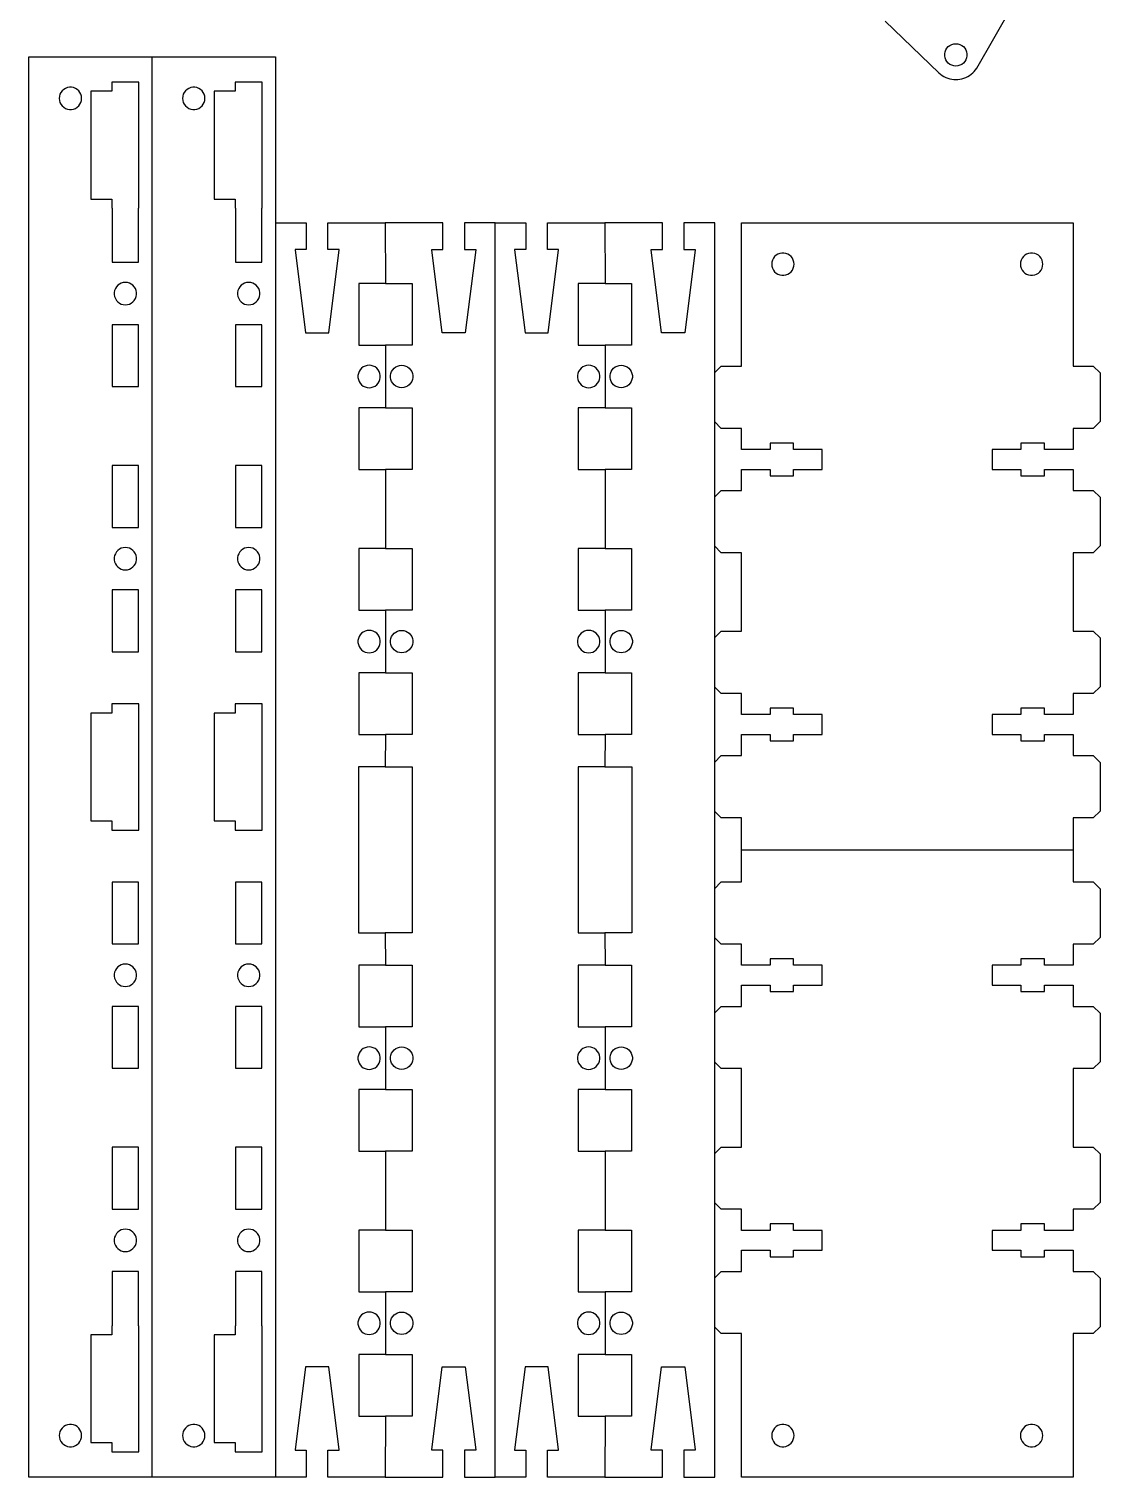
# Model space of a CAD drawing. Extents: x -110 to 790, y -991 to -449.
# Drawn here: x 531.8 to 790.2, y -991 to -641.6 of the extents above; entities that cross this region are included whole.
import ezdxf

# ---------------------------------------------------------------- set-up
doc = ezdxf.new("R2010")
doc.units = 0
doc.layers.add('Layer_1', color=7, linetype='CONTINUOUS')

msp = doc.modelspace()

# ---------------------------------------------------------------- linework, layer by layer
at = {"layer": 'Layer_1', "color": 7}
for points in [[(738.329799, -639.732498), (751.329798, -652.232499), (751.706799, -652.558099), (752.109799, -652.850997), (752.536798, -653.109098), (752.982799, -653.330699), (753.445799, -653.514098), (753.922797, -653.658198), (754.410799, -653.761799), (754.904798, -653.824198), (755.402798, -653.845111), (755.900799, -653.824187), (756.394798, -653.761799), (756.882797, -653.658198), (757.359798, -653.514098), (757.822798, -653.330699), (758.268799, -653.109098), (758.695798, -652.850997), (759.098798, -652.558099), (759.475799, -652.232499), (759.824797, -651.876399), (760.141798, -651.492498), (760.426797, -651.083298), (768.999799, -636.245107)], [(755.898798, -645.241098), (756.377797, -645.377397), (756.823799, -645.599498), (757.2218, -645.899799), (757.557799, -646.267997), (757.819798, -646.691599), (757.999799, -647.156199), (758.090799, -647.645998), (758.090799, -648.1442), (757.999799, -648.633999), (757.819798, -649.098599), (757.557799, -649.522197), (757.2218, -649.890399), (756.823799, -650.1907), (756.377797, -650.412798), (755.898798, -650.5491), (755.402798, -650.595099), (754.906799, -650.5491), (754.4278, -650.412798), (753.981798, -650.1907), (753.583797, -649.890399), (753.247798, -649.522197), (752.985799, -649.098599), (752.805798, -648.633999), (752.714798, -648.1442), (752.714798, -647.645998), (752.805798, -647.156199), (752.985799, -646.691599), (753.247798, -646.267997), (753.583797, -645.899799), (753.981798, -645.599498), (754.4278, -645.377397), (754.906799, -645.241098), (755.402798, -645.195099), (755.898798, -645.241098)], [(531.839602, -648.385319), (561.589606, -648.385319)], [(561.589606, -990.985317), (531.839602, -990.985317), (531.839602, -648.385319)], [(561.588762, -648.385435), (591.338762, -648.385435), (591.338762, -990.985432), (561.588762, -990.985432), (561.588762, -648.385435)], [(542.088699, -661.073324), (542.578496, -660.982308), (543.043118, -660.802306), (543.466706, -660.54032), (543.834893, -660.204306), (544.135205, -659.806316), (544.357314, -659.36032), (544.493599, -658.881304), (544.539602, -658.385327), (544.493599, -657.889322), (544.357314, -657.410306), (544.135205, -656.96431), (543.834893, -656.56632), (543.466706, -656.230306), (543.043118, -655.96832), (542.578496, -655.788318), (542.088699, -655.69733), (541.590492, -655.69733), (541.100696, -655.788318), (540.636101, -655.96832), (540.212514, -656.230306), (539.844299, -656.56632), (539.544014, -656.96431), (539.321905, -657.410306), (539.185592, -657.889322), (539.139618, -658.385327), (539.185592, -658.881304), (539.321905, -659.36032), (539.544014, -659.806316), (539.844299, -660.204306), (540.212514, -660.54032), (540.636101, -660.802306), (541.100696, -660.982308), (541.590492, -661.073324), (542.088699, -661.073324)], [(558.289609, -697.93532), (558.289609, -684.901318), (558.339591, -684.901318), (558.339591, -654.469324), (551.839618, -654.469324), (551.839618, -656.685305), (546.789618, -656.685305), (546.789618, -682.685318), (551.839618, -682.685318), (551.839618, -684.901318), (551.8896, -684.901318), (551.8896, -697.93532), (558.289609, -697.93532)], [(571.837862, -661.073435), (572.327662, -660.982435), (572.792262, -660.802433), (573.215862, -660.540435), (573.584062, -660.204436), (573.884362, -659.806435), (574.106462, -659.360436), (574.242762, -658.881434), (574.288762, -658.385434), (574.242762, -657.889434), (574.106462, -657.410436), (573.884362, -656.964434), (573.584062, -656.566436), (573.215862, -656.230433), (572.792262, -655.968435), (572.327662, -655.788434), (571.837862, -655.697434), (571.339662, -655.697434), (570.849862, -655.788434), (570.385262, -655.968435), (569.961662, -656.230433), (569.593462, -656.566436), (569.293162, -656.964434), (569.071062, -657.410436), (568.934762, -657.889434), (568.888762, -658.385434), (568.934762, -658.881434), (569.071062, -659.360436), (569.293162, -659.806435), (569.593462, -660.204436), (569.961662, -660.540435), (570.385262, -660.802433), (570.849862, -660.982435), (571.339662, -661.073435), (571.837862, -661.073435)], [(588.038762, -697.935436), (588.038762, -684.901434), (588.088762, -684.901434), (588.088762, -654.469435), (581.588762, -654.469435), (581.588762, -656.685435), (576.538772, -656.685435), (576.538772, -682.685434), (581.588762, -682.685434), (581.588762, -684.901434), (581.638762, -684.901434), (581.638762, -697.935436), (588.038762, -697.935436)], [(591.337436, -688.383331), (598.737444, -688.383331), (598.737444, -694.833331), (596.037452, -694.833331), (596.037452, -694.933331), (598.537433, -714.933333), (604.137428, -714.933333), (606.637437, -694.933331), (606.637437, -694.833331), (603.937445, -694.833331), (603.937445, -688.383331), (617.837426, -688.383331)], [(644.286248, -688.384316), (636.88624, -688.384316), (636.88624, -694.834316), (639.586232, -694.834316), (639.586232, -694.934316), (637.086251, -714.934318), (631.486257, -714.934318), (628.986248, -694.934316), (628.986248, -694.834316), (631.68624, -694.834316), (631.68624, -688.384316), (617.786259, -688.384316), (617.83624, -703.034316), (624.23625, -703.034316)], [(656.885464, -984.53428), (659.585456, -984.53428), (659.585456, -984.434289), (657.085447, -964.434301), (651.485452, -964.434301), (648.985471, -984.434289), (648.985471, -984.53428), (651.685463, -984.53428), (651.685463, -990.9843), (644.285455, -990.9843), (644.285455, -688.38429), (651.685463, -688.38429), (651.685463, -694.83429), (648.985471, -694.83429), (648.985471, -694.934289), (651.485452, -714.934292), (657.085447, -714.934292), (659.585456, -694.934289), (659.585456, -694.83429), (656.885464, -694.83429), (656.885464, -688.38429), (670.785445, -688.38429)], [(684.634402, -984.535297), (681.93441, -984.535297), (681.93441, -984.435306), (684.43442, -964.435318), (690.034414, -964.435318), (692.534395, -984.435306), (692.534395, -984.535297), (689.834403, -984.535297), (689.834403, -990.985317), (697.234411, -990.985317), (697.234411, -688.385307), (689.834403, -688.385307), (689.834403, -694.835306), (692.534395, -694.835306), (692.534395, -694.935306), (690.034414, -714.935309), (684.43442, -714.935309), (681.93441, -694.935306), (681.93441, -694.835306), (684.634402, -694.835306), (684.634402, -688.385307), (670.734422, -688.385307), (670.784403, -703.035307), (677.184413, -703.035307)], [(697.182256, -724.616583), (698.807264, -722.991585), (703.682257, -722.991585), (703.682257, -688.391583), (783.682267, -688.391583), (783.682267, -722.991585), (788.55726, -722.991585), (790.182268, -724.616583), (790.182268, -736.366584), (788.55726, -737.991583), (783.682267, -737.991583), (783.682267, -743.091584), (776.782272, -743.091584), (776.782272, -741.541583), (771.082258, -741.541583), (771.082258, -743.091584), (764.182263, -743.091584), (764.182263, -747.891583), (771.082258, -747.891583), (771.082258, -749.441584), (776.782272, -749.441584), (776.782272, -747.891583), (783.682267, -747.891583), (783.682267, -752.991584), (788.55726, -752.991584), (790.182268, -754.616583), (790.182268, -766.366583), (788.55726, -767.991585), (783.682267, -767.991585), (783.682267, -786.943583), (788.55726, -786.943583), (790.182268, -788.568585), (790.182268, -800.318578), (788.55726, -801.94358), (783.682267, -801.94358), (783.682267, -807.043578), (776.782272, -807.043578), (776.782272, -805.49358), (771.082258, -805.49358), (771.082258, -807.043578), (764.182263, -807.043578), (764.182263, -811.84358), (771.082258, -811.84358), (771.082258, -813.393578), (776.782272, -813.393578), (776.782272, -811.84358), (783.682267, -811.84358), (783.682267, -816.943578), (788.55726, -816.943578), (790.182268, -818.56858), (790.182268, -830.31858), (788.55726, -831.943579), (783.682267, -831.943579), (783.682267, -839.691578)], [(713.931355, -701.079583), (714.421152, -700.988583), (714.885774, -700.808582), (715.309361, -700.546584), (715.677548, -700.210584), (715.977861, -699.812583), (716.19997, -699.366585), (716.336255, -698.887583), (716.382257, -698.391583), (716.336255, -697.895583), (716.19997, -697.416584), (715.977861, -696.970583), (715.677548, -696.572585), (715.309361, -696.236582), (714.885774, -695.974584), (714.421152, -695.794583), (713.931355, -695.703583), (713.433176, -695.703583), (712.943351, -695.794583), (712.478757, -695.974584), (712.05517, -696.236582), (711.686954, -696.572585), (711.38667, -696.970583), (711.164561, -697.416584), (711.028276, -697.895583), (710.982274, -698.391583), (711.028276, -698.887583), (711.164561, -699.366585), (711.38667, -699.812583), (711.686954, -700.210584), (712.05517, -700.546584), (712.478757, -700.808582), (712.943351, -700.988583), (713.433176, -701.079583), (713.931355, -701.079583)], [(773.931348, -701.079583), (774.421173, -700.988583), (774.885767, -700.808582), (775.309354, -700.546584), (775.67757, -700.210584), (775.977854, -699.812583), (776.199963, -699.366585), (776.336248, -698.887583), (776.38225, -698.391583), (776.336248, -697.895583), (776.199963, -697.416584), (775.977854, -696.970583), (775.67757, -696.572585), (775.309354, -696.236582), (774.885767, -695.974584), (774.421173, -695.794583), (773.931348, -695.703583), (773.433169, -695.703583), (772.943372, -695.794583), (772.47875, -695.974584), (772.055163, -696.236582), (771.686976, -696.572585), (771.386663, -696.970583), (771.164554, -697.416584), (771.028269, -697.895583), (770.982267, -698.391583), (771.028269, -698.887583), (771.164554, -699.366585), (771.386663, -699.812583), (771.686976, -700.210584), (772.055163, -700.546584), (772.47875, -700.808582), (772.943372, -700.988583), (773.433169, -701.079583), (773.931348, -701.079583)], [(555.585723, -708.139318), (556.064936, -708.003318), (556.51096, -707.78132), (556.908583, -707.480318), (557.24423, -707.11232), (557.506527, -706.688318), (557.686529, -706.224319), (557.778082, -705.734319), (557.778082, -705.236319), (557.686529, -704.746319), (557.506527, -704.28232), (557.24423, -703.858321), (556.908583, -703.49032), (556.51096, -703.189318), (556.064936, -702.96732), (555.585723, -702.83132), (555.089604, -702.78532), (554.593486, -702.83132), (554.114273, -702.96732), (553.668249, -703.189318), (553.270626, -703.49032), (552.934979, -703.858321), (552.672682, -704.28232), (552.49268, -704.746319), (552.401127, -705.236319), (552.401127, -705.734319), (552.49268, -706.224319), (552.672682, -706.688318), (552.934979, -707.11232), (553.270626, -707.480318), (553.668249, -707.78132), (554.114273, -708.003318), (554.593486, -708.139318), (555.089604, -708.185318), (555.585723, -708.139318)], [(585.334871, -708.139434), (585.814104, -708.003434), (586.260122, -707.781435), (586.657732, -707.480434), (586.993392, -707.112436), (587.255692, -706.688434), (587.435682, -706.224435), (587.527242, -705.734435), (587.527242, -705.236434), (587.435682, -704.746434), (587.255692, -704.282436), (586.993392, -703.858436), (586.657732, -703.490435), (586.260122, -703.189434), (585.814104, -702.967435), (585.334871, -702.831435), (584.838762, -702.785436), (584.342653, -702.831435), (583.86342, -702.967435), (583.417402, -703.189434), (583.019792, -703.490435), (582.684132, -703.858436), (582.421832, -704.282436), (582.241842, -704.746434), (582.150282, -705.236434), (582.150282, -705.734435), (582.241842, -706.224435), (582.421832, -706.688434), (582.684132, -707.112436), (583.019792, -707.480434), (583.417402, -707.781435), (583.86342, -708.003434), (584.342653, -708.139434), (584.838762, -708.185434), (585.334871, -708.139434)], [(617.787444, -703.033331), (611.387434, -703.033331), (611.387434, -717.933333), (617.787444, -717.933333)], [(624.23625, -703.034316), (624.23625, -717.934318), (617.83624, -717.934318), (617.83624, -733.034316), (624.23625, -733.034316)], [(670.735463, -703.03429), (664.335453, -703.03429), (664.335453, -717.934291), (670.735463, -717.934291)], [(677.184413, -703.035307), (677.184413, -717.935308), (670.784403, -717.935308), (670.784403, -733.035306), (677.184413, -733.035306)], [(558.289609, -727.935319), (558.289609, -713.035318), (551.8896, -713.035318), (551.8896, -727.935319), (558.289609, -727.935319)], [(588.038762, -727.935435), (588.038762, -713.035434), (581.638762, -713.035434), (581.638762, -727.935435), (588.038762, -727.935435)], [(614.383562, -728.137331), (614.862775, -728.001331), (615.308799, -727.779332), (615.706422, -727.478331), (616.042069, -727.110333), (616.304366, -726.686331), (616.484368, -726.222332), (616.575921, -725.732332), (616.575921, -725.234331), (616.484368, -724.744331), (616.304366, -724.280333), (616.042069, -723.856333), (615.706422, -723.488332), (615.308799, -723.187331), (614.862775, -722.965332), (614.383562, -722.829332), (613.887444, -722.783333), (613.391325, -722.829332), (612.912112, -722.965332), (612.466088, -723.187331), (612.068465, -723.488332), (611.73279, -723.856333), (611.470521, -724.280333), (611.290519, -724.744331), (611.198966, -725.234331), (611.198966, -725.732332), (611.290519, -726.222332), (611.470521, -726.686331), (611.73279, -727.110333), (612.068465, -727.478331), (612.466088, -727.779332), (612.912112, -728.001331), (613.391325, -728.137331), (613.887444, -728.18333), (614.383562, -728.137331)], [(621.240123, -728.138316), (620.760909, -728.002316), (620.314885, -727.780317), (619.917262, -727.479316), (619.581616, -727.111318), (619.319318, -726.687316), (619.139317, -726.223317), (619.047764, -725.733317), (619.047764, -725.235316), (619.139317, -724.745316), (619.319318, -724.281318), (619.581616, -723.857318), (619.917262, -723.489317), (620.314885, -723.188316), (620.760909, -722.966317), (621.240123, -722.830317), (621.736241, -722.784318), (622.23236, -722.830317), (622.711573, -722.966317), (623.157597, -723.188316), (623.55522, -723.489317), (623.890895, -723.857318), (624.153164, -724.281318), (624.333165, -724.745316), (624.424718, -725.235316), (624.424718, -725.733317), (624.333165, -726.223317), (624.153164, -726.687316), (623.890895, -727.111318), (623.55522, -727.479316), (623.157597, -727.780317), (622.711573, -728.002316), (622.23236, -728.138316), (621.736241, -728.184315), (621.240123, -728.138316)], [(667.331581, -728.13829), (667.810794, -728.00229), (668.256818, -727.780291), (668.654441, -727.47929), (668.990088, -727.111292), (669.252385, -726.687289), (669.432387, -726.223291), (669.52394, -725.733291), (669.52394, -725.23529), (669.432387, -724.74529), (669.252385, -724.281291), (668.990088, -723.857292), (668.654441, -723.489291), (668.256818, -723.18829), (667.810794, -722.966291), (667.331581, -722.830291), (666.835463, -722.784292), (666.339344, -722.830291), (665.860131, -722.966291), (665.414107, -723.18829), (665.016484, -723.489291), (664.680809, -723.857292), (664.41854, -724.281291), (664.238538, -724.74529), (664.146985, -725.23529), (664.146985, -725.733291), (664.238538, -726.223291), (664.41854, -726.687289), (664.680809, -727.111292), (665.016484, -727.47929), (665.414107, -727.780291), (665.860131, -728.00229), (666.339344, -728.13829), (666.835463, -728.184289), (667.331581, -728.13829)], [(674.188285, -728.139307), (673.709072, -728.003307), (673.263048, -727.781308), (672.865425, -727.480306), (672.529778, -727.112308), (672.267481, -726.688306), (672.08748, -726.224308), (671.995927, -725.734308), (671.995927, -725.236307), (672.08748, -724.746307), (672.267481, -724.282308), (672.529778, -723.858309), (672.865425, -723.490308), (673.263048, -723.189307), (673.709072, -722.967308), (674.188285, -722.831308), (674.684404, -722.785308), (675.180522, -722.831308), (675.659736, -722.967308), (676.10576, -723.189307), (676.503382, -723.490308), (676.839058, -723.858309), (677.101327, -724.282308), (677.281328, -724.746307), (677.372881, -725.236307), (677.372881, -725.734308), (677.281328, -726.224308), (677.101327, -726.688306), (676.839058, -727.112308), (676.503382, -727.480306), (676.10576, -727.781308), (675.659736, -728.003307), (675.180522, -728.139307), (674.684404, -728.185306), (674.188285, -728.139307)], [(617.787444, -733.033331), (611.387434, -733.033331), (611.387434, -747.933332), (617.787444, -747.933332)], [(624.23625, -733.034316), (624.23625, -747.934317), (617.83624, -747.934317), (617.83624, -766.986318), (624.23625, -766.986318), (624.23625, -781.886316), (617.83624, -781.886316), (617.83624, -796.986317), (624.23625, -796.986317)], [(670.735463, -733.034289), (664.335453, -733.034289), (664.335453, -747.934291), (670.735463, -747.934291)], [(677.184413, -733.035306), (677.184413, -747.935307), (670.784403, -747.935307), (670.784403, -766.987308), (677.184413, -766.987308), (677.184413, -781.887307), (670.784403, -781.887307), (670.784403, -796.987308), (677.184413, -796.987308)], [(697.182256, -754.616583), (698.807264, -752.991584), (703.682257, -752.991584), (703.682257, -747.891583), (710.582252, -747.891583), (710.582252, -749.441584), (716.282266, -749.441584), (716.282266, -747.891583), (723.182261, -747.891583), (723.182261, -743.091584), (716.282266, -743.091584), (716.282266, -741.541583), (710.582252, -741.541583), (710.582252, -743.091584), (703.682257, -743.091584), (703.682257, -737.991583), (698.807264, -737.991583), (697.182256, -736.366584)], [(558.289609, -761.887319), (558.289609, -746.98732), (551.8896, -746.98732), (551.8896, -761.887319), (558.289609, -761.887319)], [(588.038762, -761.887434), (588.038762, -746.987436), (581.638762, -746.987436), (581.638762, -761.887434), (588.038762, -761.887434)], [(555.585723, -772.09132), (556.064936, -771.955018), (556.51096, -771.73292), (556.908583, -771.432619), (557.24423, -771.06442), (557.506527, -770.640819), (557.686529, -770.176219), (557.778082, -769.68642), (557.778082, -769.188218), (557.686529, -768.698419), (557.506527, -768.233819), (557.24423, -767.810218), (556.908583, -767.442019), (556.51096, -767.141718), (556.064936, -766.91962), (555.585723, -766.783318), (555.089604, -766.737319), (554.593486, -766.783318), (554.114273, -766.91962), (553.668249, -767.141718), (553.270626, -767.442019), (552.934979, -767.810218), (552.672682, -768.233819), (552.49268, -768.698419), (552.401127, -769.188218), (552.401127, -769.68642), (552.49268, -770.176219), (552.672682, -770.640819), (552.934979, -771.06442), (553.270626, -771.432619), (553.668249, -771.73292), (554.114273, -771.955018), (554.593486, -772.09132), (555.089604, -772.137319), (555.585723, -772.09132)], [(585.334871, -772.091436), (585.814104, -771.955134), (586.260122, -771.733036), (586.657732, -771.432735), (586.993392, -771.064536), (587.255692, -770.640935), (587.435682, -770.176335), (587.527242, -769.686535), (587.527242, -769.188334), (587.435682, -768.698535), (587.255692, -768.233935), (586.993392, -767.810333), (586.657732, -767.442135), (586.260122, -767.141834), (585.814104, -766.919736), (585.334871, -766.783434), (584.838762, -766.737435), (584.342653, -766.783434), (583.86342, -766.919736), (583.417402, -767.141834), (583.019792, -767.442135), (582.684132, -767.810333), (582.421832, -768.233935), (582.241842, -768.698535), (582.150282, -769.188334), (582.150282, -769.686535), (582.241842, -770.176335), (582.421832, -770.640935), (582.684132, -771.064536), (583.019792, -771.432735), (583.417402, -771.733036), (583.86342, -771.955134), (584.342653, -772.091436), (584.838762, -772.137435), (585.334871, -772.091436)], [(617.787444, -766.985333), (611.387434, -766.985333), (611.387434, -781.885331), (617.787444, -781.885331)], [(670.735463, -766.986292), (664.335453, -766.986292), (664.335453, -781.88629), (670.735463, -781.88629)], [(697.182256, -788.568585), (698.807264, -786.943583), (703.682257, -786.943583), (703.682257, -767.991585), (698.807264, -767.991585), (697.182256, -766.366583)], [(558.289609, -791.887318), (558.289609, -776.987319), (551.8896, -776.987319), (551.8896, -791.887318), (558.289609, -791.887318)], [(588.038762, -791.887434), (588.038762, -776.987435), (581.638762, -776.987435), (581.638762, -791.887434), (588.038762, -791.887434)], [(614.383562, -792.089333), (614.862775, -791.953031), (615.308799, -791.730933), (615.706422, -791.430632), (616.042069, -791.062433), (616.304366, -790.638832), (616.484368, -790.174232), (616.575921, -789.684432), (616.575921, -789.186231), (616.484368, -788.696432), (616.304366, -788.231832), (616.042069, -787.80823), (615.706422, -787.440032), (615.308799, -787.139731), (614.862775, -786.917633), (614.383562, -786.781331), (613.887444, -786.735331), (613.391325, -786.781331), (612.912112, -786.917633), (612.466088, -787.139731), (612.068465, -787.440032), (611.73279, -787.80823), (611.470521, -788.231832), (611.290519, -788.696432), (611.198966, -789.186231), (611.198966, -789.684432), (611.290519, -790.174232), (611.470521, -790.638832), (611.73279, -791.062433), (612.068465, -791.430632), (612.466088, -791.730933), (612.912112, -791.953031), (613.391325, -792.089333), (613.887444, -792.135332), (614.383562, -792.089333)], [(621.240123, -792.090318), (620.760909, -791.954015), (620.314885, -791.731918), (619.917262, -791.431616), (619.581616, -791.063418), (619.319318, -790.639817), (619.139317, -790.175217), (619.047764, -789.685417), (619.047764, -789.187216), (619.139317, -788.697417), (619.319318, -788.232817), (619.581616, -787.809215), (619.917262, -787.441017), (620.314885, -787.140715), (620.760909, -786.918618), (621.240123, -786.782316), (621.736241, -786.736316), (622.23236, -786.782316), (622.711573, -786.918618), (623.157597, -787.140715), (623.55522, -787.441017), (623.890895, -787.809215), (624.153164, -788.232817), (624.333165, -788.697417), (624.424718, -789.187216), (624.424718, -789.685417), (624.333165, -790.175217), (624.153164, -790.639817), (623.890895, -791.063418), (623.55522, -791.431616), (623.157597, -791.731918), (622.711573, -791.954015), (622.23236, -792.090318), (621.736241, -792.136317), (621.240123, -792.090318)], [(667.331581, -792.090291), (667.810794, -791.953989), (668.256818, -791.731892), (668.654441, -791.43159), (668.990088, -791.063392), (669.252385, -790.63979), (669.432387, -790.175191), (669.52394, -789.685391), (669.52394, -789.18719), (669.432387, -788.69739), (669.252385, -788.232791), (668.990088, -787.809189), (668.654441, -787.440991), (668.256818, -787.140689), (667.810794, -786.918592), (667.331581, -786.78229), (666.835463, -786.73629), (666.339344, -786.78229), (665.860131, -786.918592), (665.414107, -787.140689), (665.016484, -787.440991), (664.680809, -787.809189), (664.41854, -788.232791), (664.238538, -788.69739), (664.146985, -789.18719), (664.146985, -789.685391), (664.238538, -790.175191), (664.41854, -790.63979), (664.680809, -791.063392), (665.016484, -791.43159), (665.414107, -791.731892), (665.860131, -791.953989), (666.339344, -792.090291), (666.835463, -792.136291), (667.331581, -792.090291)], [(674.188285, -792.091308), (673.709072, -791.955006), (673.263048, -791.732908), (672.865425, -791.432607), (672.529778, -791.064409), (672.267481, -790.640807), (672.08748, -790.176207), (671.995927, -789.686408), (671.995927, -789.188207), (672.08748, -788.698407), (672.267481, -788.233807), (672.529778, -787.810206), (672.865425, -787.442007), (673.263048, -787.141706), (673.709072, -786.919608), (674.188285, -786.783306), (674.684404, -786.737307), (675.180522, -786.783306), (675.659736, -786.919608), (676.10576, -787.141706), (676.503382, -787.442007), (676.839058, -787.810206), (677.101327, -788.233807), (677.281328, -788.698407), (677.372881, -789.188207), (677.372881, -789.686408), (677.281328, -790.176207), (677.101327, -790.640807), (676.839058, -791.064409), (676.503382, -791.432607), (676.10576, -791.732908), (675.659736, -791.955006), (675.180522, -792.091308), (674.684404, -792.137308), (674.188285, -792.091308)], [(617.787444, -796.985332), (611.387434, -796.985332), (611.387434, -811.885331), (617.787444, -811.885331)], [(624.23625, -796.986317), (624.23625, -811.886316), (617.83624, -811.886316), (617.786259, -819.684316), (624.286232, -819.684316)], [(670.735463, -796.986291), (664.335453, -796.986291), (664.335453, -811.886289), (670.735463, -811.886289)], [(677.184413, -796.987308), (677.184413, -811.887306), (670.784403, -811.887306), (670.734422, -819.685306), (677.234394, -819.685306)], [(697.182256, -818.56858), (698.807264, -816.943578), (703.682257, -816.943578), (703.682257, -811.84358), (710.582252, -811.84358), (710.582252, -813.393578), (716.282266, -813.393578), (716.282266, -811.84358), (723.182261, -811.84358), (723.182261, -807.043578), (716.282266, -807.043578), (716.282266, -805.49358), (710.582252, -805.49358), (710.582252, -807.043578), (703.682257, -807.043578), (703.682257, -801.94358), (698.807264, -801.94358), (697.182256, -800.318578)], [(558.339591, -834.900906), (558.339591, -804.469719), (551.839618, -804.469719), (551.839618, -806.685316), (546.789618, -806.685316), (546.789618, -832.68532), (551.839618, -832.68532), (551.839618, -834.900906), (558.339591, -834.900906)], [(588.088762, -834.901021), (588.088762, -804.469834), (581.588762, -804.469834), (581.588762, -806.685431), (576.538772, -806.685431), (576.538772, -832.685436), (581.588762, -832.685436), (581.588762, -834.901021), (588.088762, -834.901021)], [(617.837426, -819.683331), (611.337453, -819.683331), (611.337453, -859.683319), (617.837426, -859.683319)], [(624.286232, -819.684316), (624.286232, -859.684304), (617.786259, -859.684304), (617.83624, -867.482362), (624.23625, -867.482362)], [(670.785445, -819.68429), (664.285472, -819.68429), (664.285472, -859.684277), (670.785445, -859.684277)], [(677.234394, -819.685306), (677.234394, -859.685294), (670.734422, -859.685294), (670.784403, -867.48332), (677.184413, -867.48332)], [(703.682257, -831.943579), (698.807264, -831.943579), (697.182256, -830.31858)], [(703.682257, -839.691578), (703.682257, -831.943579)], [(697.182256, -849.058329), (698.807264, -847.433322), (703.682257, -847.433322), (703.682257, -839.685306), (783.682267, -839.685306), (783.682267, -847.433322), (788.55726, -847.433322), (790.182268, -849.058329), (790.182268, -860.808313), (788.55726, -862.43332), (783.682267, -862.43332), (783.682267, -867.53333), (776.782272, -867.53333), (776.782272, -865.983309), (771.082258, -865.983309), (771.082258, -867.53333), (764.182263, -867.53333), (764.182263, -872.333309), (771.082258, -872.333309), (771.082258, -873.88333), (776.782272, -873.88333), (776.782272, -872.333309), (783.682267, -872.333309), (783.682267, -877.433318), (788.55726, -877.433318), (790.182268, -879.058326), (790.182268, -890.808309), (788.55726, -892.433317), (783.682267, -892.433317), (783.682267, -911.385329), (788.55726, -911.385329), (790.182268, -913.010308), (790.182268, -924.76032), (788.55726, -926.385327), (783.682267, -926.385327), (783.682267, -931.485309), (776.782272, -931.485309), (776.782272, -929.935316), (771.082258, -929.935316), (771.082258, -931.485309), (764.182263, -931.485309), (764.182263, -936.285316), (771.082258, -936.285316), (771.082258, -937.835309), (776.782272, -937.835309), (776.782272, -936.285316), (783.682267, -936.285316), (783.682267, -941.385326), (788.55726, -941.385326), (790.182268, -943.010333), (790.182268, -954.760316), (788.55726, -956.385324), (783.682267, -956.385324), (783.682267, -990.985317), (703.682257, -990.985317), (703.682257, -956.385324)], [(558.289609, -862.38331), (558.289609, -847.483332), (551.8896, -847.483332), (551.8896, -862.38331), (558.289609, -862.38331)], [(588.038762, -862.383426), (588.038762, -847.483447), (581.638762, -847.483447), (581.638762, -862.383426), (588.038762, -862.383426)], [(697.182256, -879.058326), (698.807264, -877.433318), (703.682257, -877.433318), (703.682257, -872.333309), (710.582252, -872.333309), (710.582252, -873.88333), (716.282266, -873.88333), (716.282266, -872.333309), (723.182261, -872.333309), (723.182261, -867.53333), (716.282266, -867.53333), (716.282266, -865.983309), (710.582252, -865.983309), (710.582252, -867.53333), (703.682257, -867.53333), (703.682257, -862.43332), (698.807264, -862.43332), (697.182256, -860.808313)], [(555.585723, -872.587309), (556.064936, -872.451024), (556.51096, -872.228915), (556.908583, -871.92863), (557.24423, -871.560415), (557.506527, -871.136828), (557.686529, -870.672205), (557.778082, -870.182409), (557.778082, -869.68423), (557.686529, -869.194433), (557.506527, -868.729811), (557.24423, -868.306224), (556.908583, -867.938008), (556.51096, -867.637724), (556.064936, -867.415615), (555.585723, -867.27933), (555.089604, -867.233328), (554.593486, -867.27933), (554.114273, -867.415615), (553.668249, -867.637724), (553.270626, -867.938008), (552.934979, -868.306224), (552.672682, -868.729811), (552.49268, -869.194433), (552.401127, -869.68423), (552.401127, -870.182409), (552.49268, -870.672205), (552.672682, -871.136828), (552.934979, -871.560415), (553.270626, -871.92863), (553.668249, -872.228915), (554.114273, -872.451024), (554.593486, -872.587309), (555.089604, -872.633311), (555.585723, -872.587309)], [(585.334871, -872.587425), (585.814104, -872.451139), (586.260122, -872.229031), (586.657732, -871.928746), (586.993392, -871.560531), (587.255692, -871.136943), (587.435682, -870.672321), (587.527242, -870.182524), (587.527242, -869.684346), (587.435682, -869.194549), (587.255692, -868.729927), (586.993392, -868.306339), (586.657732, -867.938124), (586.260122, -867.637839), (585.814104, -867.415731), (585.334871, -867.279445), (584.838762, -867.233443), (584.342653, -867.279445), (583.86342, -867.415731), (583.417402, -867.637839), (583.019792, -867.938124), (582.684132, -868.306339), (582.421832, -868.729927), (582.241842, -869.194549), (582.150282, -869.684346), (582.150282, -870.182524), (582.241842, -870.672321), (582.421832, -871.136943), (582.684132, -871.560531), (583.019792, -871.928746), (583.417402, -872.229031), (583.86342, -872.451139), (584.342653, -872.587425), (584.838762, -872.633427), (585.334871, -872.587425)], [(617.787444, -867.481343), (611.387434, -867.481343), (611.387434, -882.381322), (617.787444, -882.381322)], [(624.23625, -867.482362), (624.23625, -882.382341), (617.83624, -882.382341), (617.83624, -897.482359), (624.23625, -897.482359)], [(670.735463, -867.482303), (664.335453, -867.482303), (664.335453, -882.382282), (670.735463, -882.382282)], [(677.184413, -867.48332), (677.184413, -882.383299), (670.784403, -882.383299), (670.784403, -897.483316), (677.184413, -897.483316)], [(558.289609, -892.383307), (558.289609, -877.483328), (551.8896, -877.483328), (551.8896, -892.383307), (558.289609, -892.383307)], [(588.038762, -892.383423), (588.038762, -877.483444), (581.638762, -877.483444), (581.638762, -892.383423), (588.038762, -892.383423)], [(614.383562, -892.58532), (614.862775, -892.449035), (615.308799, -892.226926), (615.706422, -891.926642), (616.042069, -891.558427), (616.304366, -891.134839), (616.484368, -890.670217), (616.575921, -890.18042), (616.575921, -889.682241), (616.484368, -889.192445), (616.304366, -888.727822), (616.042069, -888.304235), (615.706422, -887.936019), (615.308799, -887.635735), (614.862775, -887.413626), (614.383562, -887.277341), (613.887444, -887.231339), (613.391325, -887.277341), (612.912112, -887.413626), (612.466088, -887.635735), (612.068465, -887.936019), (611.73279, -888.304235), (611.470521, -888.727822), (611.290519, -889.192445), (611.198966, -889.682241), (611.198966, -890.18042), (611.290519, -890.670217), (611.470521, -891.134839), (611.73279, -891.558427), (612.068465, -891.926642), (612.466088, -892.226926), (612.912112, -892.449035), (613.391325, -892.58532), (613.887444, -892.631323), (614.383562, -892.58532)], [(621.240123, -892.586336), (620.760909, -892.450051), (620.314885, -892.227942), (619.917262, -891.927658), (619.581616, -891.559442), (619.319318, -891.135855), (619.139317, -890.671232), (619.047764, -890.181436), (619.047764, -889.683257), (619.139317, -889.19346), (619.319318, -888.728841), (619.581616, -888.305254), (619.917262, -887.937039), (620.314885, -887.636754), (620.760909, -887.414645), (621.240123, -887.27836), (621.736241, -887.232358), (622.23236, -887.27836), (622.711573, -887.414645), (623.157597, -887.636754), (623.55522, -887.937039), (623.890895, -888.305254), (624.153164, -888.728841), (624.333165, -889.19346), (624.424718, -889.683257), (624.424718, -890.181436), (624.333165, -890.671232), (624.153164, -891.135855), (623.890895, -891.559442), (623.55522, -891.927658), (623.157597, -892.227942), (622.711573, -892.450051), (622.23236, -892.586336), (621.736241, -892.632338), (621.240123, -892.586336)], [(667.331581, -892.58628), (667.810794, -892.449995), (668.256818, -892.227886), (668.654441, -891.927602), (668.990088, -891.559387), (669.252385, -891.135799), (669.432387, -890.671177), (669.52394, -890.18138), (669.52394, -889.683201), (669.432387, -889.193405), (669.252385, -888.728782), (668.990088, -888.305195), (668.654441, -887.93698), (668.256818, -887.636695), (667.810794, -887.414586), (667.331581, -887.278301), (666.835463, -887.232299), (666.339344, -887.278301), (665.860131, -887.414586), (665.414107, -887.636695), (665.016484, -887.93698), (664.680809, -888.305195), (664.41854, -888.728782), (664.238538, -889.193405), (664.146985, -889.683201), (664.146985, -890.18138), (664.238538, -890.671177), (664.41854, -891.135799), (664.680809, -891.559387), (665.016484, -891.927602), (665.414107, -892.227886), (665.860131, -892.449995), (666.339344, -892.58628), (666.835463, -892.632283), (667.331581, -892.58628)], [(674.188285, -892.587297), (673.709072, -892.451012), (673.263048, -892.228903), (672.865425, -891.928619), (672.529778, -891.560403), (672.267481, -891.136816), (672.08748, -890.672194), (671.995927, -890.182397), (671.995927, -889.684218), (672.08748, -889.194422), (672.267481, -888.729799), (672.529778, -888.306212), (672.865425, -887.937996), (673.263048, -887.637712), (673.709072, -887.415603), (674.188285, -887.279318), (674.684404, -887.233316), (675.180522, -887.279318), (675.659736, -887.415603), (676.10576, -887.637712), (676.503382, -887.937996), (676.839058, -888.306212), (677.101327, -888.729799), (677.281328, -889.194422), (677.372881, -889.684218), (677.372881, -890.182397), (677.281328, -890.672194), (677.101327, -891.136816), (676.839058, -891.560403), (676.503382, -891.928619), (676.10576, -892.228903), (675.659736, -892.451012), (675.180522, -892.587297), (674.684404, -892.633299), (674.188285, -892.587297)], [(697.182256, -913.010308), (698.807264, -911.385329), (703.682257, -911.385329), (703.682257, -892.433317), (698.807264, -892.433317), (697.182256, -890.808309)], [(617.787444, -897.481339), (611.387434, -897.481339), (611.387434, -912.381318), (617.787444, -912.381318)], [(624.23625, -897.482359), (624.23625, -912.382337), (617.83624, -912.382337), (617.83624, -931.434308), (624.23625, -931.434308), (624.23625, -946.334315), (617.83624, -946.334315), (617.83624, -961.434319), (624.23625, -961.434319)], [(670.735463, -897.4823), (664.335453, -897.4823), (664.335453, -912.382278), (670.735463, -912.382278)], [(677.184413, -897.483316), (677.184413, -912.383295), (670.784403, -912.383295), (670.784403, -931.435299), (677.184413, -931.435299), (677.184413, -946.335306), (670.784403, -946.335306), (670.784403, -961.435295), (677.184413, -961.435295)], [(558.289609, -926.335318), (558.289609, -911.435311), (551.8896, -911.435311), (551.8896, -926.335318), (558.289609, -926.335318)], [(588.038762, -926.335433), (588.038762, -911.435426), (581.638762, -911.435426), (581.638762, -926.335433), (588.038762, -926.335433)], [(697.182256, -943.010333), (698.807264, -941.385326), (703.682257, -941.385326), (703.682257, -936.285316), (710.582252, -936.285316), (710.582252, -937.835309), (716.282266, -937.835309), (716.282266, -936.285316), (723.182261, -936.285316), (723.182261, -931.485309), (716.282266, -931.485309), (716.282266, -929.935316), (710.582252, -929.935316), (710.582252, -931.485309), (703.682257, -931.485309), (703.682257, -926.385327), (698.807264, -926.385327), (697.182256, -924.76032)], [(555.585723, -936.539316), (556.064936, -936.403313), (556.51096, -936.181317), (556.908583, -935.880327), (557.24423, -935.512309), (557.506527, -935.088327), (557.686529, -934.624325), (557.778082, -934.134331), (557.778082, -933.636322), (557.686529, -933.146328), (557.506527, -932.682326), (557.24423, -932.258315), (556.908583, -931.890326), (556.51096, -931.589308), (556.064936, -931.367312), (555.585723, -931.231309), (555.089604, -931.185306), (554.593486, -931.231309), (554.114273, -931.367312), (553.668249, -931.589308), (553.270626, -931.890326), (552.934979, -932.258315), (552.672682, -932.682326), (552.49268, -933.146328), (552.401127, -933.636322), (552.401127, -934.134331), (552.49268, -934.624325), (552.672682, -935.088327), (552.934979, -935.512309), (553.270626, -935.880327), (553.668249, -936.181317), (554.114273, -936.403313), (554.593486, -936.539316), (555.089604, -936.585318), (555.585723, -936.539316)], [(585.334871, -936.539432), (585.814104, -936.403429), (586.260122, -936.181433), (586.657732, -935.880443), (586.993392, -935.512425), (587.255692, -935.088443), (587.435682, -934.624441), (587.527242, -934.134447), (587.527242, -933.636437), (587.435682, -933.146443), (587.255692, -932.682442), (586.993392, -932.258431), (586.657732, -931.890441), (586.260122, -931.589423), (585.814104, -931.367427), (585.334871, -931.231424), (584.838762, -931.185422), (584.342653, -931.231424), (583.86342, -931.367427), (583.417402, -931.589423), (583.019792, -931.890441), (582.684132, -932.258431), (582.421832, -932.682442), (582.241842, -933.146443), (582.150282, -933.636437), (582.150282, -934.134447), (582.241842, -934.624441), (582.421832, -935.088443), (582.684132, -935.512425), (583.019792, -935.880443), (583.417402, -936.181433), (583.86342, -936.403429), (584.342653, -936.539432), (584.838762, -936.585434), (585.334871, -936.539432)], [(617.787444, -931.433323), (611.387434, -931.433323), (611.387434, -946.33333), (617.787444, -946.33333)], [(670.735463, -931.434282), (664.335453, -931.434282), (664.335453, -946.334289), (670.735463, -946.334289)], [(558.339591, -984.901311), (558.339591, -954.469317), (558.289609, -954.469317), (558.289609, -941.435307), (551.8896, -941.435307), (551.8896, -954.469317), (551.839618, -954.469317), (551.839618, -956.685326), (546.789618, -956.685326), (546.789618, -982.68533), (551.839618, -982.68533), (551.839618, -984.901311), (558.339591, -984.901311)], [(588.088762, -984.901427), (588.088762, -954.469433), (588.038762, -954.469433), (588.038762, -941.435423), (581.638762, -941.435423), (581.638762, -954.469433), (581.588762, -954.469433), (581.588762, -956.685442), (576.538772, -956.685442), (576.538772, -982.685446), (581.588762, -982.685446), (581.588762, -984.901427), (588.088762, -984.901427)], [(614.383562, -956.537329), (614.862775, -956.401326), (615.308799, -956.17933), (615.706422, -955.87834), (616.042069, -955.510322), (616.304366, -955.08634), (616.484368, -954.622338), (616.575921, -954.132344), (616.575921, -953.634334), (616.484368, -953.14434), (616.304366, -952.680339), (616.042069, -952.256328), (615.706422, -951.888338), (615.308799, -951.58732), (614.862775, -951.365324), (614.383562, -951.229321), (613.887444, -951.183319), (613.391325, -951.229321), (612.912112, -951.365324), (612.466088, -951.58732), (612.068465, -951.888338), (611.73279, -952.256328), (611.470521, -952.680339), (611.290519, -953.14434), (611.198966, -953.634334), (611.198966, -954.132344), (611.290519, -954.622338), (611.470521, -955.08634), (611.73279, -955.510322), (612.068465, -955.87834), (612.466088, -956.17933), (612.912112, -956.401326), (613.391325, -956.537329), (613.887444, -956.583331), (614.383562, -956.537329)], [(621.240123, -956.538328), (620.760909, -956.402325), (620.314885, -956.180329), (619.917262, -955.879339), (619.581616, -955.511321), (619.319318, -955.087339), (619.139317, -954.623337), (619.047764, -954.133343), (619.047764, -953.635334), (619.139317, -953.145339), (619.319318, -952.681338), (619.581616, -952.257299), (619.917262, -951.889338), (620.314885, -951.588291), (620.760909, -951.366323), (621.240123, -951.23032), (621.736241, -951.184318), (622.23236, -951.23032), (622.711573, -951.366323), (623.157597, -951.588291), (623.55522, -951.889338), (623.890895, -952.257299), (624.153164, -952.681338), (624.333165, -953.145339), (624.424718, -953.635334), (624.424718, -954.133343), (624.333165, -954.623337), (624.153164, -955.087339), (623.890895, -955.511321), (623.55522, -955.879339), (623.157597, -956.180329), (622.711573, -956.402325), (622.23236, -956.538328), (621.736241, -956.58433), (621.240123, -956.538328)], [(667.331581, -956.538287), (667.810794, -956.402285), (668.256818, -956.180289), (668.654441, -955.879299), (668.990088, -955.511281), (669.252385, -955.087298), (669.432387, -954.623297), (669.52394, -954.133303), (669.52394, -953.635293), (669.432387, -953.145299), (669.252385, -952.681297), (668.990088, -952.257287), (668.654441, -951.889297), (668.256818, -951.588279), (667.810794, -951.366283), (667.331581, -951.23028), (666.835463, -951.184278), (666.339344, -951.23028), (665.860131, -951.366283), (665.414107, -951.588279), (665.016484, -951.889297), (664.680809, -952.257287), (664.41854, -952.681297), (664.238538, -953.145299), (664.146985, -953.635293), (664.146985, -954.133303), (664.238538, -954.623297), (664.41854, -955.087298), (664.680809, -955.511281), (665.016484, -955.879299), (665.414107, -956.180289), (665.860131, -956.402285), (666.339344, -956.538287), (666.835463, -956.58429), (667.331581, -956.538287)], [(674.188285, -956.539304), (673.709072, -956.403301), (673.263048, -956.181305), (672.865425, -955.880315), (672.529778, -955.512298), (672.267481, -955.088315), (672.08748, -954.624314), (671.995927, -954.134319), (671.995927, -953.63631), (672.08748, -953.146316), (672.267481, -952.682314), (672.529778, -952.258304), (672.865425, -951.890314), (673.263048, -951.589296), (673.709072, -951.3673), (674.188285, -951.231297), (674.684404, -951.185295), (675.180522, -951.231297), (675.659736, -951.3673), (676.10576, -951.589296), (676.503382, -951.890314), (676.839058, -952.258304), (677.101327, -952.682314), (677.281328, -953.146316), (677.372881, -953.63631), (677.372881, -954.134319), (677.281328, -954.624314), (677.101327, -955.088315), (676.839058, -955.512298), (676.503382, -955.880315), (676.10576, -956.181305), (675.659736, -956.403301), (675.180522, -956.539304), (674.684404, -956.585306), (674.188285, -956.539304)], [(703.682257, -956.385324), (698.807264, -956.385324), (697.182256, -954.760316)], [(617.787444, -961.43332), (611.387434, -961.43332), (611.387434, -976.333327), (617.787444, -976.333327)], [(624.23625, -961.434319), (624.23625, -976.334326), (617.83624, -976.334326), (617.786259, -990.98434), (631.68624, -990.98434)], [(670.735463, -961.434279), (664.335453, -961.434279), (664.335453, -976.334285), (670.735463, -976.334285)], [(677.184413, -961.435295), (677.184413, -976.335302), (670.784403, -976.335302), (670.734422, -990.985317), (684.634402, -990.985317)], [(603.937445, -984.533322), (606.637437, -984.533322), (606.637437, -984.43333), (604.137428, -964.433342), (598.537433, -964.433342), (596.037452, -984.43333), (596.037452, -984.533322), (598.737444, -984.533322), (598.737444, -990.983341), (591.337436, -990.983341)], [(631.68624, -984.534321), (628.986248, -984.534321), (628.986248, -984.434329), (631.486257, -964.434341), (637.086251, -964.434341), (639.586232, -984.434329), (639.586232, -984.534321), (636.88624, -984.534321), (636.88624, -990.98434), (644.286248, -990.98434)], [(542.088699, -983.673306), (542.578496, -983.582317), (543.043118, -983.402316), (543.466706, -983.140329), (543.834893, -982.804315), (544.135205, -982.406326), (544.357314, -981.96033), (544.493599, -981.481314), (544.539602, -980.985308), (544.493599, -980.489331), (544.357314, -980.010315), (544.135205, -979.56432), (543.834893, -979.16633), (543.466706, -978.830316), (543.043118, -978.568329), (542.578496, -978.388328), (542.088699, -978.297311), (541.590492, -978.297311), (541.100696, -978.388328), (540.636101, -978.568329), (540.212514, -978.830316), (539.844299, -979.16633), (539.544014, -979.56432), (539.321905, -980.010315), (539.185592, -980.489331), (539.139618, -980.985308), (539.185592, -981.481314), (539.321905, -981.96033), (539.544014, -982.406326), (539.844299, -982.804315), (540.212514, -983.140329), (540.636101, -983.402316), (541.100696, -983.582317), (541.590492, -983.673306), (542.088699, -983.673306)], [(571.837862, -983.673421), (572.327662, -983.582433), (572.792262, -983.402432), (573.215862, -983.140445), (573.584062, -982.804431), (573.884362, -982.406441), (574.106462, -981.960445), (574.242762, -981.48143), (574.288762, -980.985424), (574.242762, -980.489447), (574.106462, -980.010431), (573.884362, -979.564435), (573.584062, -979.166445), (573.215862, -978.830432), (572.792262, -978.568445), (572.327662, -978.388443), (571.837862, -978.297427), (571.339662, -978.297427), (570.849862, -978.388443), (570.385262, -978.568445), (569.961662, -978.830432), (569.593462, -979.166445), (569.293162, -979.564435), (569.071062, -980.010431), (568.934762, -980.489447), (568.888762, -980.985424), (568.934762, -981.48143), (569.071062, -981.960445), (569.293162, -982.406441), (569.593462, -982.804431), (569.961662, -983.140445), (570.385262, -983.402432), (570.849862, -983.582433), (571.339662, -983.673421), (571.837862, -983.673421)], [(713.931355, -983.673306), (714.421152, -983.582317), (714.885774, -983.402316), (715.309361, -983.140329), (715.677548, -982.804315), (715.977861, -982.406326), (716.19997, -981.96033), (716.336255, -981.481314), (716.382257, -980.985308), (716.336255, -980.489331), (716.19997, -980.010315), (715.977861, -979.56432), (715.677548, -979.16633), (715.309361, -978.830316), (714.885774, -978.568329), (714.421152, -978.388328), (713.931355, -978.297311), (713.433176, -978.297311), (712.943351, -978.388328), (712.478757, -978.568329), (712.05517, -978.830316), (711.686954, -979.16633), (711.38667, -979.56432), (711.164561, -980.010315), (711.028276, -980.489331), (710.982274, -980.985308), (711.028276, -981.481314), (711.164561, -981.96033), (711.38667, -982.406326), (711.686954, -982.804315), (712.05517, -983.140329), (712.478757, -983.402316), (712.943351, -983.582317), (713.433176, -983.673306), (713.931355, -983.673306)], [(773.931348, -983.673306), (774.421173, -983.582317), (774.885767, -983.402316), (775.309354, -983.140329), (775.67757, -982.804315), (775.977854, -982.406326), (776.199963, -981.96033), (776.336248, -981.481314), (776.38225, -980.985308), (776.336248, -980.489331), (776.199963, -980.010315), (775.977854, -979.56432), (775.67757, -979.16633), (775.309354, -978.830316), (774.885767, -978.568329), (774.421173, -978.388328), (773.931348, -978.297311), (773.433169, -978.297311), (772.943372, -978.388328), (772.47875, -978.568329), (772.055163, -978.830316), (771.686976, -979.16633), (771.386663, -979.56432), (771.164554, -980.010315), (771.028269, -980.489331), (770.982267, -980.985308), (771.028269, -981.481314), (771.164554, -981.96033), (771.386663, -982.406326), (771.686976, -982.804315), (772.055163, -983.140329), (772.47875, -983.402316), (772.943372, -983.582317), (773.433169, -983.673306), (773.931348, -983.673306)], [(617.837426, -990.983341), (603.937445, -990.983341), (603.937445, -984.533322)], [(631.68624, -990.98434), (631.68624, -984.534321)], [(670.785445, -990.9843), (656.885464, -990.9843), (656.885464, -984.53428)], [(684.634402, -990.985317), (684.634402, -984.535297)]]:
    msp.add_lwpolyline(points, dxfattribs=at)

doc.saveas('drawing.dxf')
